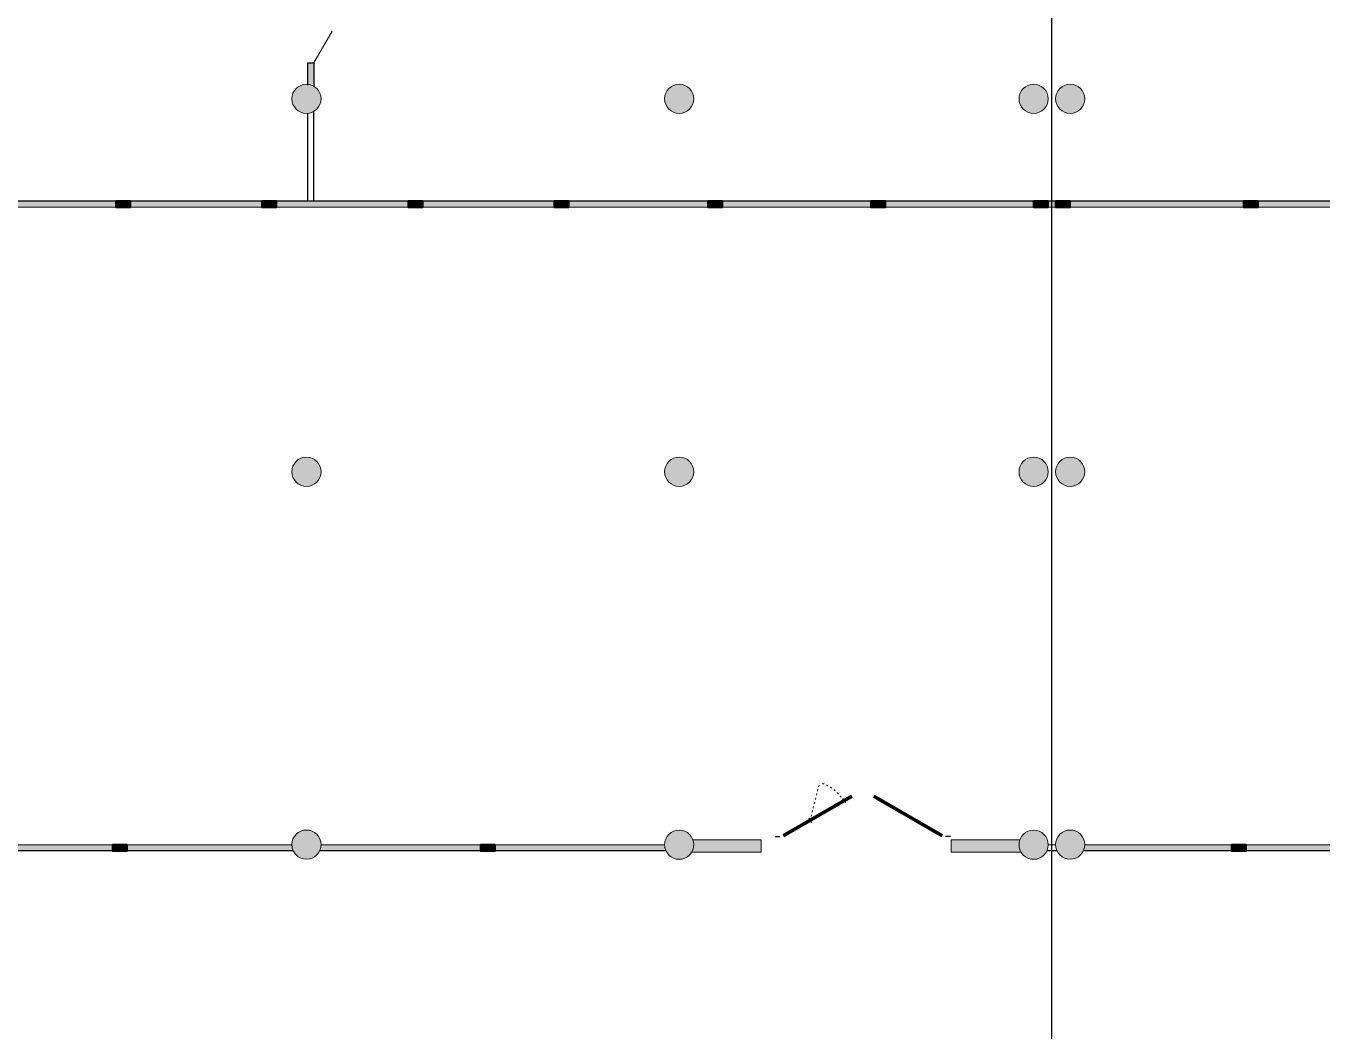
# Model space of a CAD drawing. Header units: millimetres. Extents: x 72919 to 485785, y -53256 to 338519.
# Drawn here: x 277277 to 303880, y 213132 to 233750 of the extents above; entities that cross this region are included whole.
import ezdxf

# ---------------------------------------------------------------- set-up
doc = ezdxf.new("R2010")
doc.units = ezdxf.units.MM
doc.linetypes.add('ACAD_ISO03W100', pattern=[30, 12, -18])
doc.layers.add('door', color=177, linetype='Continuous', lineweight=9)
doc.layers.add('wall', color=5, linetype='Continuous', lineweight=40)

# ---------------------------------------------------------------- blocks, each defined once
blk = doc.blocks.new('сердечник для 125')
at = {"lineweight": 40, "ltscale": 200, "true_color": 0x000000}
h = blk.add_hatch(color=18, dxfattribs=at)
h.dxf.hatch_style = 1
h.paths.add_polyline_path([(-779283, 728683), (-779583, 728683), (-779583, 728558), (-779283, 728558)])
at = {"color": 18, "lineweight": 40, "true_color": 0x000000}
blk.add_lwpolyline([(-779283, 728683), (-779583, 728683), (-779583, 728558), (-779283, 728558)], close=True, dxfattribs=at)
at = {"ltscale": 0.740741}
for points in [[(-779408, 728682), (-779408, 728683)], [(-779283, 728558), (-779283, 728558)]]:
    blk.add_lwpolyline(points, dxfattribs=at)

msp = doc.modelspace()

# ---------------------------------------------------------------- hatches: boundary and pattern name
at = {"ltscale": 500, "true_color": 0x000000}
h = msp.add_hatch(color=18, dxfattribs=at)
h.dxf.hatch_style = 1
h.paths.add_polyline_path([(283060.43397, 232553.96165), (283060.43397, 232995.01653), (283185.50207, 232994.98236), (283185.50207, 232553.99582), (283060.43397, 232524.62726)])
h = msp.add_hatch(color=18, dxfattribs=at)
h.dxf.hatch_style = 1
edge = h.paths.add_edge_path()
edge.add_arc((283035.43379, 232254.99944), 300, 0, 360)
h = msp.add_hatch(color=18, dxfattribs=at)
h.dxf.hatch_style = 1
edge = h.paths.add_edge_path()
edge.add_arc((290685.43379, 232254.99944), 300, 0, 360)
h = msp.add_hatch(color=18, dxfattribs=at)
h.dxf.hatch_style = 1
edge = h.paths.add_edge_path()
edge.add_arc((297960.43379, 232254.99944), 300, 0, 360)
h = msp.add_hatch(color=18, dxfattribs=at)
h.dxf.hatch_style = 1
edge = h.paths.add_edge_path()
edge.add_arc((298710.43379, 232254.99944), 300, 0, 360)
h = msp.add_hatch(color=18, dxfattribs=at)
h.dxf.hatch_style = 1
h.paths.add_polyline_path([(275360.43645, 231997.25706), (275235.43645, 231997.23965), (275235.43645, 230155.09366), (275360.43645, 230155.11107)])
h.paths.add_polyline_path([(318435.441, 230154.24701), (270825.43423, 230155.10237), (270825.43371, 230030.1501), (318435.44048, 230029.29474)])
h = msp.add_hatch(color=18, dxfattribs=at)
h.dxf.hatch_style = 1
edge = h.paths.add_edge_path()
edge.add_arc((283035.43379, 224604.99944), 300, 0, 360)
h = msp.add_hatch(color=18, dxfattribs=at)
h.dxf.hatch_style = 1
edge = h.paths.add_edge_path()
edge.add_arc((290685.43379, 224604.99944), 300, 0, 360)
h = msp.add_hatch(color=18, dxfattribs=at)
h.dxf.hatch_style = 1
edge = h.paths.add_edge_path()
edge.add_arc((297960.43379, 224604.99944), 300, 0, 360)
h = msp.add_hatch(color=18, dxfattribs=at)
h.dxf.hatch_style = 1
edge = h.paths.add_edge_path()
edge.add_arc((298710.43379, 224604.99944), 300, 0, 360)
h = msp.add_hatch(color=18, dxfattribs=at)
h.dxf.hatch_style = 1
edge = h.paths.add_edge_path()
edge.add_arc((283035.42625, 216957.47346), 300, 0, 360)
h = msp.add_hatch(color=18, dxfattribs=at)
h.dxf.hatch_style = 1
edge = h.paths.add_edge_path()
edge.add_arc((290685.43379, 216954.99944), 300, 0, 360)
h = msp.add_hatch(color=18, dxfattribs=at)
h.dxf.hatch_style = 1
edge = h.paths.add_edge_path()
edge.add_arc((297960.43379, 216954.99944), 300, 0, 360)
h = msp.add_hatch(color=18, dxfattribs=at)
h.dxf.hatch_style = 1
edge = h.paths.add_edge_path()
edge.add_arc((298710.42838, 216957.46973), 300, 0, 360)
h = msp.add_hatch(color=18, dxfattribs=at)
h.dxf.hatch_style = 1
h.paths.add_polyline_path([(282731.61734, 216956.00932), (282731.61732, 216830.993), (275516.71794, 216831.01928), (275516.71796, 216956.00322)])
h = msp.add_hatch(color=18, dxfattribs=at)
h.dxf.hatch_style = 1
h.paths.add_polyline_path([(283339.25023, 216956.00932), (283339.25025, 216830.993), (290554.14963, 216831.01928), (290554.14961, 216956.00322)])
h = msp.add_hatch(color=18, dxfattribs=at)
h.dxf.hatch_style = 1
edge = h.paths.add_edge_path()
edge.add_arc((290685.43379, 216954.99944), 300, 330, 379.471220634)
edge.add_line((290968.2765, 217054.99944), (292105.43379, 217054.99944))
edge.add_line((292105.43379, 217054.99944), (292365.43379, 217054.96527))
edge.add_line((292365.43379, 217054.96527), (292365.43379, 216805.03361))
edge.add_line((292365.43379, 216805.03361), (292105.43379, 216805.06778))
edge.add_line((292105.43379, 216805.06778), (292105.43379, 216804.99944))
edge.add_line((292105.43379, 216804.99944), (290945.24141, 216804.99944))
h = msp.add_hatch(color=18, dxfattribs=at)
h.dxf.hatch_style = 1
edge = h.paths.add_edge_path()
edge.add_line((297677.59107, 217054.99944), (296465.43379, 217054.99944))
edge.add_line((296465.43379, 217054.99944), (296265.43379, 217054.99944))
edge.add_line((296265.43379, 217054.99944), (296265.43379, 216805.06778))
edge.add_line((296265.43379, 216805.06778), (296465.43379, 216805.06778))
edge.add_line((296465.43379, 216805.06778), (296465.43379, 216804.99944))
edge.add_line((296465.43379, 216804.99944), (297700.62616, 216804.99944))
edge.add_arc((297960.43379, 216954.99944), 300, 160.528779366, 210, ccw=False)
h = msp.add_hatch(color=18, dxfattribs=at)
h.dxf.hatch_style = 1
h.paths.add_polyline_path([(305725.25248, 216954.99944), (299895.10242, 216954.99944), (298999.86505, 216954.99944), (298999.86505, 216829.99944), (299895.10242, 216829.99944), (299915.23255, 216829.99944), (305729.31838, 216829.99944)])

# ---------------------------------------------------------------- linework, layer by layer
at = {"color": 18, "ltscale": 500, "true_color": 0x000000}
for p, q in [((283185.43378, 230155.16535), (283185.43378, 231995.69188)), ((283060.43378, 230155.165), (283060.43378, 231956.04292)), ((282763.16984, 216829.99944), (275657.70078, 216829.99944)), ((290413.16984, 216829.99944), (283307.70078, 216829.99944))]:
    msp.add_line(p, q, dxfattribs=at)
at = {"linetype": 'Continuous'}
for p, q in [((292652.57651, 217119.99944), (292752.18184, 217119.99419)), ((296252.57652, 217119.99126), (296152.97118, 217119.98647))]:
    msp.add_line(p, q, dxfattribs=at)
at = {"color": 18, "ltscale": 500, "true_color": 0x000000}
for points in [[(298335.43379, 187152.81026), (298335.43379, 260799.18669)], [(283060.43397, 232538.34368), (283060.43397, 232994.99944), (283185.43378, 232994.99944), (283185.43378, 232515.30711)], [(283185.43378, 230155.10237), (270825.43423, 230155.10237)], [(305215.43379, 230155.22657), (283185.43378, 230155.16535)], [(298438.16984, 216829.99944), (298232.70078, 216829.99944)], [(305713.16984, 216829.99944), (298982.70078, 216829.99944)]]:
    msp.add_lwpolyline(points, dxfattribs=at)
at = {"linetype": 'Continuous', "const_width": 71.14667, "flags": 128}
for points in [[(294230.17383, 217950.01661), (292820.991, 217138.08144)], [(294675.71397, 217951.28045), (296084.16993, 217138.10375)]]:
    msp.add_lwpolyline(points, dxfattribs=at)
at = {"layer": 'door', "linetype": 'ByBlock', "ltscale": 100}
msp.add_line((283185.43378, 232994.99944), (283560.43378, 233644.5185), dxfattribs=at)
at = {"layer": 'door', "linetype": 'ACAD_ISO03W100', "lineweight": 9, "ltscale": 3}
msp.add_line((293369.58596, 217445.35487), (293569.60294, 218229.62851), dxfattribs=at)
at = {"layer": 'door', "lineweight": 9}
for p, q in [((294047.36381, 217901.4223), (294099.59558, 217818.04459)), ((293345.8393, 217496.33355), (293398.07107, 217412.95585))]:
    msp.add_line(p, q, dxfattribs=at)
at = {"layer": 'door', "linetype": 'ACAD_ISO03W100', "lineweight": 9, "ltscale": 3}
msp.add_arc((293362.91649, 217456.67742), 800.10792, 29.5588795, 75.029409114, dxfattribs=at)
at = {"layer": 'wall', "color": 18, "lineweight": 18, "ltscale": 0.007407, "true_color": 0x000000}
for p, q in [((282735.43692, 216954.99944), (275685.4337, 216954.99944)), ((290385.43692, 216954.99944), (283335.4337, 216954.99944))]:
    msp.add_line(p, q, dxfattribs=at)
for points in [[(279246.20386, 230155.09717), (279246.20386, 230155.55348)], [(282246.20386, 230155.09717), (282246.20386, 230155.55348)], [(285246.20386, 230155.09717), (285246.20386, 230155.55348)], [(288246.20386, 230155.09717), (288246.20386, 230155.55348)], [(291400.89017, 230155.09717), (291400.89018, 230155.55348)], [(294743.22631, 230155.09717), (294743.22631, 230155.55348)], [(298085.5633, 230155.09717), (298085.5633, 230155.55348)], [(298585.30664, 230155.09717), (298585.30663, 230155.55348)], [(302445.61306, 230155.09717), (302445.61306, 230155.55348)], [(305215.43379, 230030.4268), (279400.4338, 230030.18264), (279400.4338, 230030.18264), (279020.4338, 230030.17905), (279020.4338, 230030.17905), (260400.43379, 230030.10176)], [(279121.07617, 230030.55467), (279121.20268, 230030.55466)], [(282121.07617, 230030.55467), (282121.20268, 230030.55466)], [(285121.07617, 230030.55467), (285121.20268, 230030.55466)], [(288121.07617, 230030.55467), (288121.20268, 230030.55466)], [(291275.76248, 230030.55467), (291275.88899, 230030.55466)], [(294618.09862, 230030.55467), (294618.22513, 230030.55466)], [(297960.43561, 230030.55467), (297960.56212, 230030.55466)], [(298710.43433, 230030.55467), (298710.30782, 230030.55466)], [(302570.74075, 230030.55467), (302570.61424, 230030.55466)], [(290968.2765, 217054.99944), (292105.43379, 217054.99944), (292105.43379, 217054.99944), (292365.43379, 217054.99944), (292365.43379, 216804.99944), (292105.43379, 216804.99944), (292105.43379, 216804.99944), (290945.24141, 216804.99944)], [(297700.62616, 216804.99944), (296465.43379, 216804.99944), (296465.43379, 216805.06778), (296265.43379, 216805.06778), (296265.43379, 217054.99944), (296465.43379, 217054.99944), (296465.43379, 217054.99944), (297677.59107, 217054.99944)], [(298410.43692, 216954.99944), (298260.4337, 216954.99944)], [(305742.40491, 216954.99944), (299010.4337, 216954.99944)]]:
    msp.add_lwpolyline(points, dxfattribs=at)
for centre in [(283035.43379, 232254.99944), (290685.43379, 232254.99944), (297960.43379, 232254.99944), (298710.43379, 232254.99944), (283035.43379, 224604.99944), (290685.43379, 224604.99944), (297960.43379, 224604.99944), (298710.43379, 224604.99944), (283035.43531, 216955.98164), (290685.43379, 216954.99944), (297960.43379, 216954.99944), (298710.43531, 216955.98164)]:
    msp.add_circle(centre, 300, dxfattribs=at)

# ---------------------------------------------------------------- block references
for p in [(1058704.397, -498527.33145), (1061704.397, -498527.33145), (1064704.397, -498527.33145), (1067704.397, -498527.33145), (1070859.08331, -498527.33145), (1074201.41945, -498527.33145), (1077543.75644, -498527.33145), (1077993.75644, -498527.33145), (1081854.06286, -498527.33145), (1058638.63507, -511727.74514), (1066191.9178, -511727.74514)]:
    msp.add_blockref('сердечник для 125', p, dxfattribs=at)
at = {"layer": 'wall', "color": 18, "lineweight": 18, "ltscale": 0.007407, "true_color": 0x000000, "rotation": 180}
msp.add_blockref('сердечник для 125', (-477261.94258, 945512.68021), dxfattribs=at)

doc.saveas('drawing.dxf')
